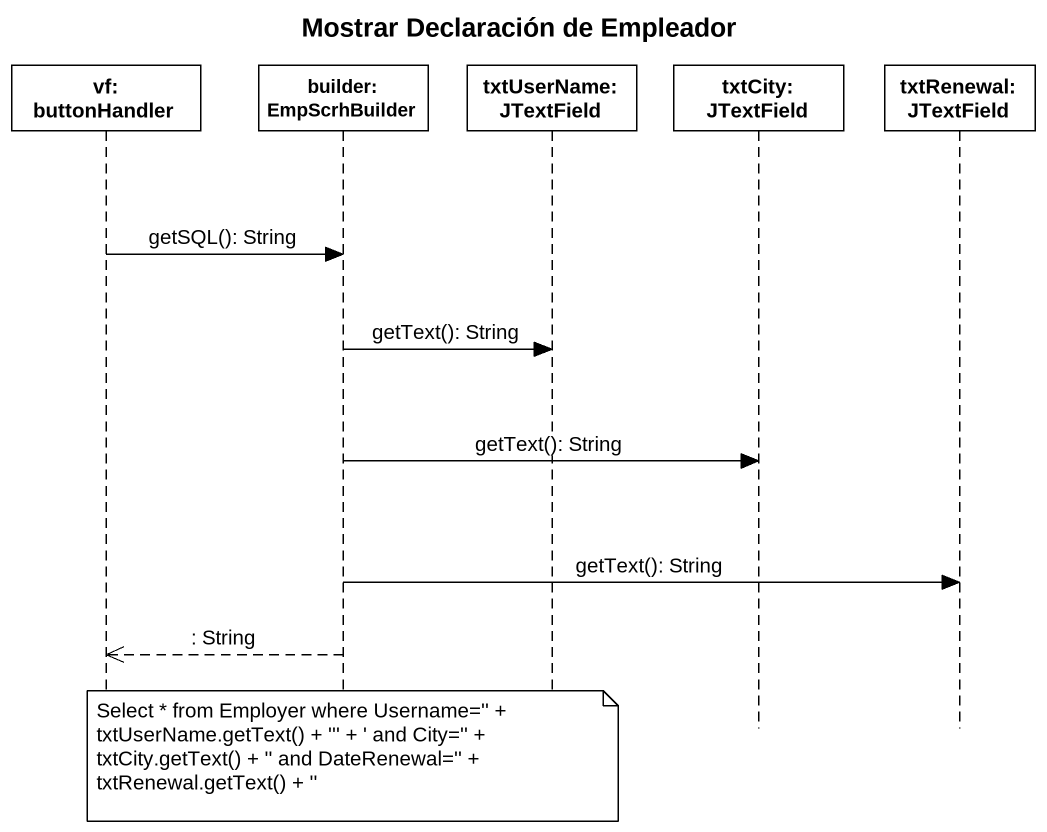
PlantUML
@startuml
title Mostrar Declaración de Empleador
hide footbox
participant "vf: buttonHandler" as vf_buttonHandler
participant "builder: EmpScrhBuilder" as builder_EmpScrhBuilder
participant "txtUserName: JTextField" as txtUserName_JTextField
participant "txtCity: JTextField" as txtCity_JTextField
participant "txtRenewal: JTextField" as txtRenewal_JTextField

vf_buttonHandler -> builder_EmpScrhBuilder : getSQL(): String
builder_EmpScrhBuilder -> txtUserName_JTextField : getText(): String
builder_EmpScrhBuilder -> txtCity_JTextField : getText(): String
builder_EmpScrhBuilder -> txtRenewal_JTextField : getText(): String
builder_EmpScrhBuilder -->> vf_buttonHandler : : String
note over builder_EmpScrhBuilder
  Select * from Employer where Username='' +
  txtUserName.getText() + ''' + ' and City='' +
  txtCity.getText() + '' and DateRenewal='' +
  txtRenewal.getText() + ''
end note
@enduml
